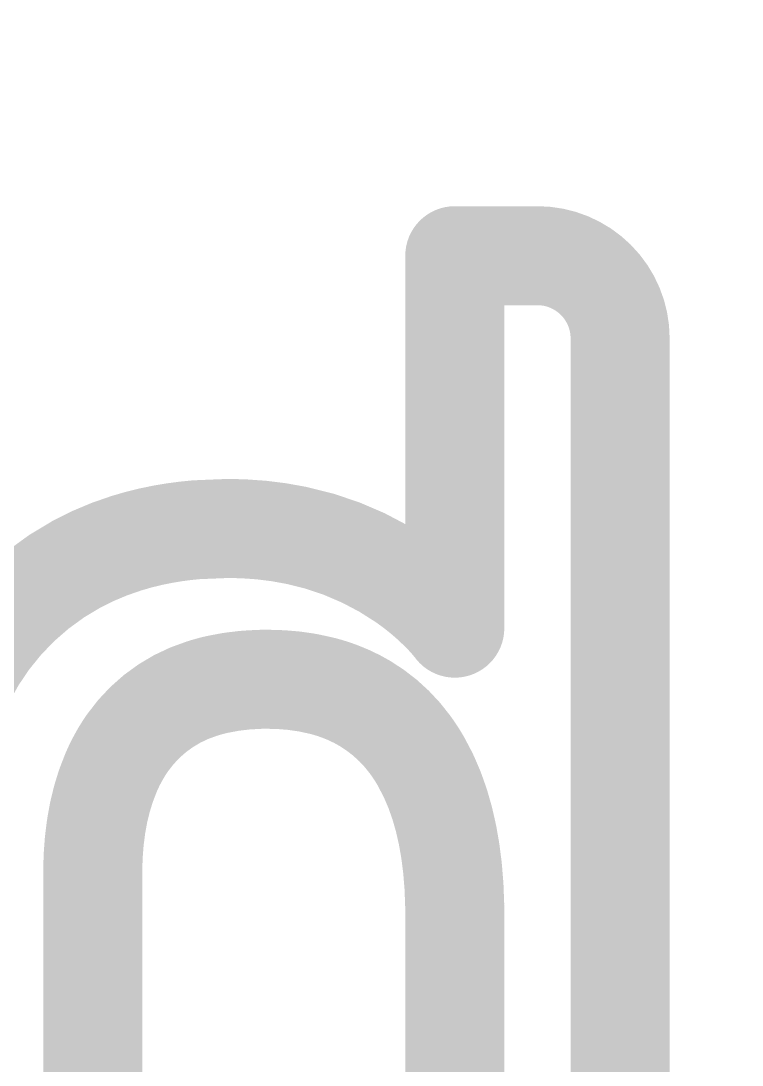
# Model space of a CAD drawing. Header units: millimetres. Extents: x 80 to 196, y 80 to 246.
# Drawn here: x 105.939 to 106.667, y 113.629 to 114.684 of the extents above; entities that cross this region are included whole.
import ezdxf

# ---------------------------------------------------------------- set-up
doc = ezdxf.new("R2010")
doc.units = ezdxf.units.MM
for name, color, linetype in [('BottomOverlay', 54, 'Continuous'), ('DrillDrawing', 1, 'Continuous'), ('KeepOutLayer', 6, 'Continuous'), ('Mechanical1', 6, 'Continuous'), ('Mechanical15', 56, 'Continuous')]:
    doc.layers.add(name, color=color, linetype=linetype)

msp = doc.modelspace()

# ---------------------------------------------------------------- linework, layer by layer
at = {"layer": 'BottomOverlay', "const_width": 0.0999998}
for points in [[(106.37707706, 114.07041956), (106.37707706, 114.44661134)], [(106.37707706, 114.44661134), (106.46052622, 114.44661134)], [(106.54401602, 113.41414706), (106.54401602, 114.36320536)], [(106.11615302, 114.16981992), (106.14799954, 114.1711331)], [(106.14799954, 114.1711331), (106.1636434, 114.17079274)], [(106.35362778, 114.09541824), (106.36257366, 114.08684066)], [(106.36257366, 114.08684066), (106.36724472, 114.0819791)], [(106.36724472, 114.0819791), (106.37009206, 114.07885744)], [(106.37009206, 114.07885744), (106.37198944, 114.07669336)], [(106.37198944, 114.07669336), (106.37330262, 114.07515158)], [(106.37330262, 114.07515158), (106.37421956, 114.07404668)], [(106.37421956, 114.07404668), (106.37492314, 114.07318562)], [(106.37492314, 114.07318562), (106.3754159, 114.07257348)], [(106.3754159, 114.07257348), (106.3758096, 114.07207564)], [(106.3758096, 114.07207564), (106.37609154, 114.07171496)], [(106.37609154, 114.07171496), (106.37631506, 114.07143048)], [(106.37631506, 114.07143048), (106.37648524, 114.07120696)], [(106.37648524, 114.07120696), (106.37661224, 114.07103932)], [(106.37661224, 114.07103932), (106.37670876, 114.07091232)], [(106.37670876, 114.07091232), (106.37679258, 114.07080056)], [(106.37679258, 114.07080056), (106.37685354, 114.07072182)], [(106.37685354, 114.07072182), (106.37690434, 114.07065324)], [(106.37690434, 114.07065324), (106.3769399, 114.07060498)], [(106.3769399, 114.07060498), (106.37697038, 114.07056434)], [(106.37697038, 114.07056434), (106.37699832, 114.07052624)], [(106.37699832, 114.07052624), (106.37701356, 114.07050592)], [(106.37701356, 114.07050592), (106.3770288, 114.0704856)], [(106.3770288, 114.0704856), (106.37703896, 114.07047036)], [(106.37703896, 114.07047036), (106.37705166, 114.07045512)], [(106.37705166, 114.07045512), (106.37705928, 114.07044496)], [(106.37705928, 114.07044496), (106.37706182, 114.07043988)], [(106.37706182, 114.07043988), (106.3770669, 114.0704348)], [(106.3770669, 114.0704348), (106.37706944, 114.07042972)], [(106.37706944, 114.07042972), (106.37707198, 114.07042718)], [(106.37707198, 114.07042718), (106.37707452, 114.07042464)], [(106.37707452, 114.0704221), (106.37707452, 114.07042464)], [(106.37707452, 114.0704221), (106.37707706, 114.07041956)], [(106.16537314, 114.01792538), (106.17907136, 114.01872548)], [(106.17907136, 114.01872548), (106.18730604, 114.01884994)], [(106.18730604, 114.01884994), (106.20096616, 114.01849688)], [(106.20096616, 114.01849688), (106.21442816, 114.01740722)], [(106.13708008, 114.01356166), (106.1513244, 114.01625406)], [(106.1513244, 114.01625406), (106.16537314, 114.01792538)], [(106.21442816, 114.01740722), (106.22836768, 114.01540824)], [(106.22836768, 114.01540824), (106.2432978, 114.01215704)], [(106.34239336, 113.93685366), (106.35036896, 113.92172288)], [(106.0249086, 113.91130634), (106.03015116, 113.92483946)], [(106.35036896, 113.92172288), (106.35664276, 113.90714582)], [(106.0207938, 113.89797896), (106.0249086, 113.91130634)], [(106.35664276, 113.90714582), (106.36182944, 113.89244176)], [(106.0175172, 113.8844179), (106.0207938, 113.89797896)], [(106.36182944, 113.89244176), (106.36613982, 113.87739988)], [(106.01496958, 113.87039456), (106.0175172, 113.8844179)], [(106.36613982, 113.87739988), (106.36970852, 113.86175094)], [(106.0130976, 113.85563462), (106.01496958, 113.87039456)], [(106.36970852, 113.86175094), (106.37255332, 113.8455305)], [(106.0119165, 113.83983582), (106.0130976, 113.85563462)], [(106.0114974, 113.8226705), (106.0119165, 113.83983582)], [(106.37255332, 113.8455305), (106.37477328, 113.82802482)], [(106.0114974, 113.41414706), (106.0114974, 113.8226705)], [(106.37477328, 113.82802482), (106.37626426, 113.8095895)], [(106.37626426, 113.8095895), (106.37700594, 113.78984354)], [(106.37707706, 113.41414706), (106.37707706, 113.78139804)]]:
    msp.add_lwpolyline(points, dxfattribs=at)
at = {"layer": 'BottomOverlay', "const_width": 0.0499999}
for points in [[(106.35207838, 114.44661134, 1), (106.40207574, 114.44661134, 1)], [(106.35207838, 114.44661134, 1), (106.40207574, 114.44661134, 1)], [(106.43552754, 114.44661134, 1), (106.4855249, 114.44661134, 1)], [(106.43552754, 114.44661134, 1), (106.4855249, 114.44661134, 1)], [(106.51901734, 114.36320536, 1), (106.5690147, 114.36320536, 1)], [(106.51901734, 114.36320536, 1), (106.5690147, 114.36320536, 1)], [(106.09115434, 114.16981992, 1), (106.1411517, 114.16981992, 1)], [(106.09115434, 114.16981992, 1), (106.1411517, 114.16981992, 1)], [(106.12300086, 114.1711331, 1), (106.17299822, 114.1711331, 1)], [(106.12300086, 114.1711331, 1), (106.17299822, 114.1711331, 1)], [(106.13864472, 114.17079274, 1), (106.18864208, 114.17079274, 1)], [(106.13864726, 114.1707902, 1), (106.18864462, 114.1707902, 1)], [(106.02050678, 114.15621314, 1), (106.07050414, 114.15621314, 1)], [(106.02050678, 114.15621314, 1), (106.07050414, 114.15621314, 1)], [(106.0577381, 114.16539016, 1), (106.10773546, 114.16539016, 1)], [(106.0577381, 114.16539016, 1), (106.10773546, 114.16539016, 1)], [(106.19240128, 114.1640592, 1), (106.24239864, 114.1640592, 1)], [(106.19240128, 114.1640592, 1), (106.24239864, 114.1640592, 1)], [(105.97030622, 114.13508288, 1), (106.02030358, 114.13508288, 1)], [(105.97030622, 114.13508288, 1), (106.02030358, 114.13508288, 1)], [(106.30077038, 114.11760514, 1), (106.35076774, 114.11760514, 1)], [(106.30077038, 114.11760514, 1), (106.35076774, 114.11760514, 1)], [(106.3286291, 114.09541824, 1), (106.37862646, 114.09541824, 1)], [(106.3286291, 114.09541824, 1), (106.37862646, 114.09541824, 1)], [(106.33757498, 114.08684066, 1), (106.38757234, 114.08684066, 1)], [(106.33757498, 114.08684066, 1), (106.38757234, 114.08684066, 1)], [(106.34224604, 114.0819791, 1), (106.3922434, 114.0819791, 1)], [(106.34224604, 114.0819791, 1), (106.3922434, 114.0819791, 1)], [(106.34509338, 114.07885744, 1), (106.39509074, 114.07885744, 1)], [(106.34509338, 114.07885744, 1), (106.39509074, 114.07885744, 1)], [(106.34699076, 114.07669336, 1), (106.39698812, 114.07669336, 1)], [(106.34699076, 114.07669336, 1), (106.39698812, 114.07669336, 1)], [(106.34830394, 114.07515158, 1), (106.3983013, 114.07515158, 1)], [(106.34830394, 114.07515158, 1), (106.3983013, 114.07515158, 1)], [(106.34922088, 114.07404668, 1), (106.39921824, 114.07404668, 1)], [(106.34922088, 114.07404668, 1), (106.39921824, 114.07404668, 1)], [(106.34992446, 114.07318562, 1), (106.39992182, 114.07318562, 1)], [(106.34992446, 114.07318562, 1), (106.39992182, 114.07318562, 1)], [(106.35041722, 114.07257348, 1), (106.40041458, 114.07257348, 1)], [(106.35041722, 114.07257348, 1), (106.40041458, 114.07257348, 1)], [(106.35081092, 114.07207564, 1), (106.40080828, 114.07207564, 1)], [(106.35081092, 114.07207564, 1), (106.40080828, 114.07207564, 1)], [(106.35109286, 114.07171496, 1), (106.40109022, 114.07171496, 1)], [(106.35109286, 114.07171496, 1), (106.40109022, 114.07171496, 1)], [(106.35131638, 114.07143048, 1), (106.40131374, 114.07143048, 1)], [(106.35131638, 114.07143048, 1), (106.40131374, 114.07143048, 1)], [(106.35148656, 114.07120696, 1), (106.40148392, 114.07120696, 1)], [(106.35148656, 114.07120696, 1), (106.40148392, 114.07120696, 1)], [(106.35161356, 114.07103932, 1), (106.40161092, 114.07103932, 1)], [(106.35161356, 114.07103932, 1), (106.40161092, 114.07103932, 1)], [(106.35171008, 114.07091232, 1), (106.40170744, 114.07091232, 1)], [(106.35171008, 114.07091232, 1), (106.40170744, 114.07091232, 1)], [(106.3517939, 114.07080056, 1), (106.40179126, 114.07080056, 1)], [(106.3517939, 114.07080056, 1), (106.40179126, 114.07080056, 1)], [(106.35185486, 114.07072182, 1), (106.40185222, 114.07072182, 1)], [(106.35185486, 114.07072182, 1), (106.40185222, 114.07072182, 1)], [(106.35190566, 114.07065324, 1), (106.40190302, 114.07065324, 1)], [(106.35190566, 114.07065324, 1), (106.40190302, 114.07065324, 1)], [(106.35194122, 114.07060498, 1), (106.40193858, 114.07060498, 1)], [(106.35194122, 114.07060498, 1), (106.40193858, 114.07060498, 1)], [(106.3519717, 114.07056434, 1), (106.40196906, 114.07056434, 1)], [(106.3519717, 114.07056434, 1), (106.40196906, 114.07056434, 1)], [(106.35199964, 114.07052624, 1), (106.401997, 114.07052624, 1)], [(106.35199964, 114.07052624, 1), (106.401997, 114.07052624, 1)], [(106.35201488, 114.07050592, 1), (106.40201224, 114.07050592, 1)], [(106.35201488, 114.07050592, 1), (106.40201224, 114.07050592, 1)], [(106.35203012, 114.0704856, 1), (106.40202748, 114.0704856, 1)], [(106.35203012, 114.0704856, 1), (106.40202748, 114.0704856, 1)], [(106.35204028, 114.07047036, 1), (106.40203764, 114.07047036, 1)], [(106.35204028, 114.07047036, 1), (106.40203764, 114.07047036, 1)], [(106.35205298, 114.07045512, 1), (106.40205034, 114.07045512, 1)], [(106.35205298, 114.07045512, 1), (106.40205034, 114.07045512, 1)], [(106.3520606, 114.07044496, 1), (106.40205796, 114.07044496, 1)], [(106.3520606, 114.07044496, 1), (106.40205796, 114.07044496, 1)], [(106.35206314, 114.07043988, 1), (106.4020605, 114.07043988, 1)], [(106.35206314, 114.07043988, 1), (106.4020605, 114.07043988, 1)], [(106.35206822, 114.0704348, 1), (106.40206558, 114.0704348, 1)], [(106.35206822, 114.0704348, 1), (106.40206558, 114.0704348, 1)], [(106.35207076, 114.07042972, 1), (106.40206812, 114.07042972, 1)], [(106.35207076, 114.07042972, 1), (106.40206812, 114.07042972, 1)], [(106.3520733, 114.07042718, 1), (106.40207066, 114.07042718, 1)], [(106.3520733, 114.07042718, 1), (106.40207066, 114.07042718, 1)], [(106.35207584, 114.07042464, 1), (106.4020732, 114.07042464, 1)], [(106.35207584, 114.07042464, 1), (106.4020732, 114.07042464, 1)], [(106.35207584, 114.0704221, 1), (106.4020732, 114.0704221, 1)], [(106.35207584, 114.0704221, 1), (106.4020732, 114.0704221, 1)], [(106.35207838, 114.07041956, 1), (106.40207574, 114.07041956, 1)], [(106.35207838, 114.07041956, 1), (106.40207574, 114.07041956, 1)], [(106.15407268, 114.01872548, 1), (106.20407004, 114.01872548, 1)], [(106.15407268, 114.01872548, 1), (106.20407004, 114.01872548, 1)], [(106.16230736, 114.01884994, 1), (106.21230472, 114.01884994, 1)], [(106.16230736, 114.01884994, 1), (106.21230472, 114.01884994, 1)], [(106.17596748, 114.01849688, 1), (106.22596484, 114.01849688, 1)], [(106.17596748, 114.01849688, 1), (106.22596484, 114.01849688, 1)], [(106.09663058, 114.00931224, 1), (106.14662794, 114.00931224, 1)], [(106.09663312, 114.00931478, 1), (106.14663048, 114.00931478, 1)], [(106.1120814, 114.01356166, 1), (106.16207876, 114.01356166, 1)], [(106.1120814, 114.01356166, 1), (106.16207876, 114.01356166, 1)], [(106.12632572, 114.01625406, 1), (106.17632308, 114.01625406, 1)], [(106.12632572, 114.01625406, 1), (106.17632308, 114.01625406, 1)], [(106.14037446, 114.01792538, 1), (106.19037182, 114.01792538, 1)], [(106.14037446, 114.01792538, 1), (106.19037182, 114.01792538, 1)], [(106.18942948, 114.01740722, 1), (106.23942684, 114.01740722, 1)], [(106.18942948, 114.01740722, 1), (106.23942684, 114.01740722, 1)], [(106.203369, 114.01540824, 1), (106.25336636, 114.01540824, 1)], [(106.203369, 114.01540824, 1), (106.25336636, 114.01540824, 1)], [(106.21829912, 114.01215704, 1), (106.26829648, 114.01215704, 1)], [(106.21829912, 114.01215704, 1), (106.26829648, 114.01215704, 1)], [(106.23549746, 114.0067443, 1), (106.28549482, 114.0067443, 1)], [(106.23549746, 114.0067443, 1), (106.28549482, 114.0067443, 1)], [(106.26172296, 113.99417892, 1), (106.31172032, 113.99417892, 1)], [(106.26172296, 113.99417638, 1), (106.31172032, 113.99417638, 1)], [(106.02177424, 113.9547505, 1), (106.0717716, 113.9547505, 1)], [(106.02177424, 113.95474796, 1), (106.0717716, 113.95474796, 1)], [(106.30663778, 113.9531884, 1), (106.35663514, 113.9531884, 1)], [(106.30663778, 113.95318586, 1), (106.35663514, 113.95318586, 1)], [(106.01196476, 113.9389009, 1), (106.06196212, 113.9389009, 1)], [(106.01196476, 113.9389009, 1), (106.06196212, 113.9389009, 1)], [(106.31739468, 113.93685366, 1), (106.36739204, 113.93685366, 1)], [(106.31739722, 113.93685366, 1), (106.36739458, 113.93685366, 1)], [(106.00514994, 113.924842, 1), (106.0551473, 113.924842, 1)], [(106.00515248, 113.92483946, 1), (106.05514984, 113.92483946, 1)], [(106.32537028, 113.92172288, 1), (106.37536764, 113.92172288, 1)], [(106.32537028, 113.92172288, 1), (106.37536764, 113.92172288, 1)], [(105.99990992, 113.91130634, 1), (106.04990728, 113.91130634, 1)], [(105.99990992, 113.91130634, 1), (106.04990728, 113.91130634, 1)], [(106.33164408, 113.90714582, 1), (106.38164144, 113.90714582, 1)], [(106.33164408, 113.90714582, 1), (106.38164144, 113.90714582, 1)], [(105.99579512, 113.89797896, 1), (106.04579248, 113.89797896, 1)], [(105.99579512, 113.89797896, 1), (106.04579248, 113.89797896, 1)], [(106.33683076, 113.89244176, 1), (106.38682812, 113.89244176, 1)], [(106.33683076, 113.89244176, 1), (106.38682812, 113.89244176, 1)], [(105.99251852, 113.8844179, 1), (106.04251588, 113.8844179, 1)], [(105.99251852, 113.8844179, 1), (106.04251588, 113.8844179, 1)], [(106.34114114, 113.87739988, 1), (106.3911385, 113.87739988, 1)], [(106.34114114, 113.87739988, 1), (106.3911385, 113.87739988, 1)], [(105.9899709, 113.87039456, 1), (106.03996826, 113.87039456, 1)], [(105.9899709, 113.87039456, 1), (106.03996826, 113.87039456, 1)], [(106.34470984, 113.86175094, 1), (106.3947072, 113.86175094, 1)], [(106.34470984, 113.86175094, 1), (106.3947072, 113.86175094, 1)], [(105.98809892, 113.85563462, 1), (106.03809628, 113.85563462, 1)], [(105.98809892, 113.85563462, 1), (106.03809628, 113.85563462, 1)], [(105.98691782, 113.83983582, 1), (106.03691518, 113.83983582, 1)], [(105.98691782, 113.83983582, 1), (106.03691518, 113.83983582, 1)], [(106.34755464, 113.8455305, 1), (106.397552, 113.8455305, 1)], [(106.34755464, 113.8455305, 1), (106.397552, 113.8455305, 1)], [(105.98649872, 113.8226705, 1), (106.03649608, 113.8226705, 1)], [(105.98649872, 113.8226705, 1), (106.03649608, 113.8226705, 1)], [(106.3497746, 113.82802482, 1), (106.39977196, 113.82802482, 1)], [(106.3497746, 113.82802482, 1), (106.39977196, 113.82802482, 1)], [(106.35126558, 113.8095895, 1), (106.40126294, 113.8095895, 1)], [(106.35126558, 113.8095895, 1), (106.40126294, 113.8095895, 1)], [(106.35200726, 113.78984608, 1), (106.40200462, 113.78984608, 1)], [(106.35200726, 113.78984354, 1), (106.40200462, 113.78984354, 1)], [(106.35207838, 113.78139804, 1), (106.40207574, 113.78139804, 1)], [(106.35207838, 113.78139804, 1), (106.40207574, 113.78139804, 1)]]:
    msp.add_lwpolyline(points, format="xyb", close=True, dxfattribs=at)
at = {"layer": 'BottomOverlay', "const_width": 0.0999998}
for points in [[(106.46052622, 114.44661134, -0.4136238884546821), (106.54401602, 114.36320536)], [(106.08273678, 114.16539016, -0.02442246870319201), (106.11615302, 114.16981992)], [(106.16364594, 114.1707902, -0.0411311469189518), (106.21739996, 114.1640592)], [(105.9953049, 114.13508288, -0.04811082133791542), (106.04550546, 114.15621314)], [(106.04550546, 114.15621314, -0.03062361113199693), (106.08273678, 114.16539016)], [(106.21739996, 114.1640592, -0.1006275830288118), (106.32576906, 114.11760514)], [(105.88267622, 114.01854514, -0.1534943257659319), (105.9953049, 114.13508288)], [(106.32576906, 114.11760514, -0.03271256722143898), (106.35362778, 114.09541824)], [(106.04677292, 113.95474796, -0.1659646884556341), (106.12162926, 114.00931224)], [(106.1216318, 114.00931478, -0.0225043329758257), (106.13708008, 114.01356166)], [(106.2432978, 114.01215704, -0.02561266891488671), (106.26049614, 114.0067443)], [(106.26049614, 114.0067443, -0.04584518580481834), (106.28672164, 113.99417638)], [(106.28672164, 113.99417892, -0.09934687137667784), (106.33163646, 113.9531884)], [(106.03696344, 113.9389009, -0.02928355693610417), (106.04677292, 113.9547505)], [(106.33163646, 113.95318586, -0.0273620411728695), (106.3423959, 113.93685366)], [(106.03014862, 113.924842, -0.0222487099004389), (106.03696344, 113.9389009)], [(106.37700594, 113.78984608, -0.004198248928545135), (106.37707706, 113.78139804)]]:
    msp.add_lwpolyline(points, format="xyb", dxfattribs=at)
at = {"layer": 'DrillDrawing', "const_width": 0.1499997}
msp.add_lwpolyline([(83.22520566, 110.89066976, -1.632082946502633), (101.04419974, 80.02726692)], format="xyb", dxfattribs=at)
at = {"layer": 'KeepOutLayer', "const_width": 0.1499997}
msp.add_lwpolyline([(83.22520566, 110.89066976, -1.632082946502633), (101.04419974, 80.02726692)], format="xyb", dxfattribs=at)
at = {"layer": 'Mechanical1', "const_width": 0.1499997}
msp.add_lwpolyline([(83.22520566, 110.89066976, -1.632082946502633), (101.04419974, 80.02726692)], format="xyb", dxfattribs=at)
at = {"layer": 'Mechanical15', "const_width": 0.0999998}
for points in [[(118.50000176, 100.00000066, 1), (81.49999955999999, 100.00000066, 1)], [(116.49499942, 100.00000066, 1), (83.5050019, 100.00000066, 1)]]:
    msp.add_lwpolyline(points, format="xyb", close=True, dxfattribs=at)

doc.saveas('drawing.dxf')
